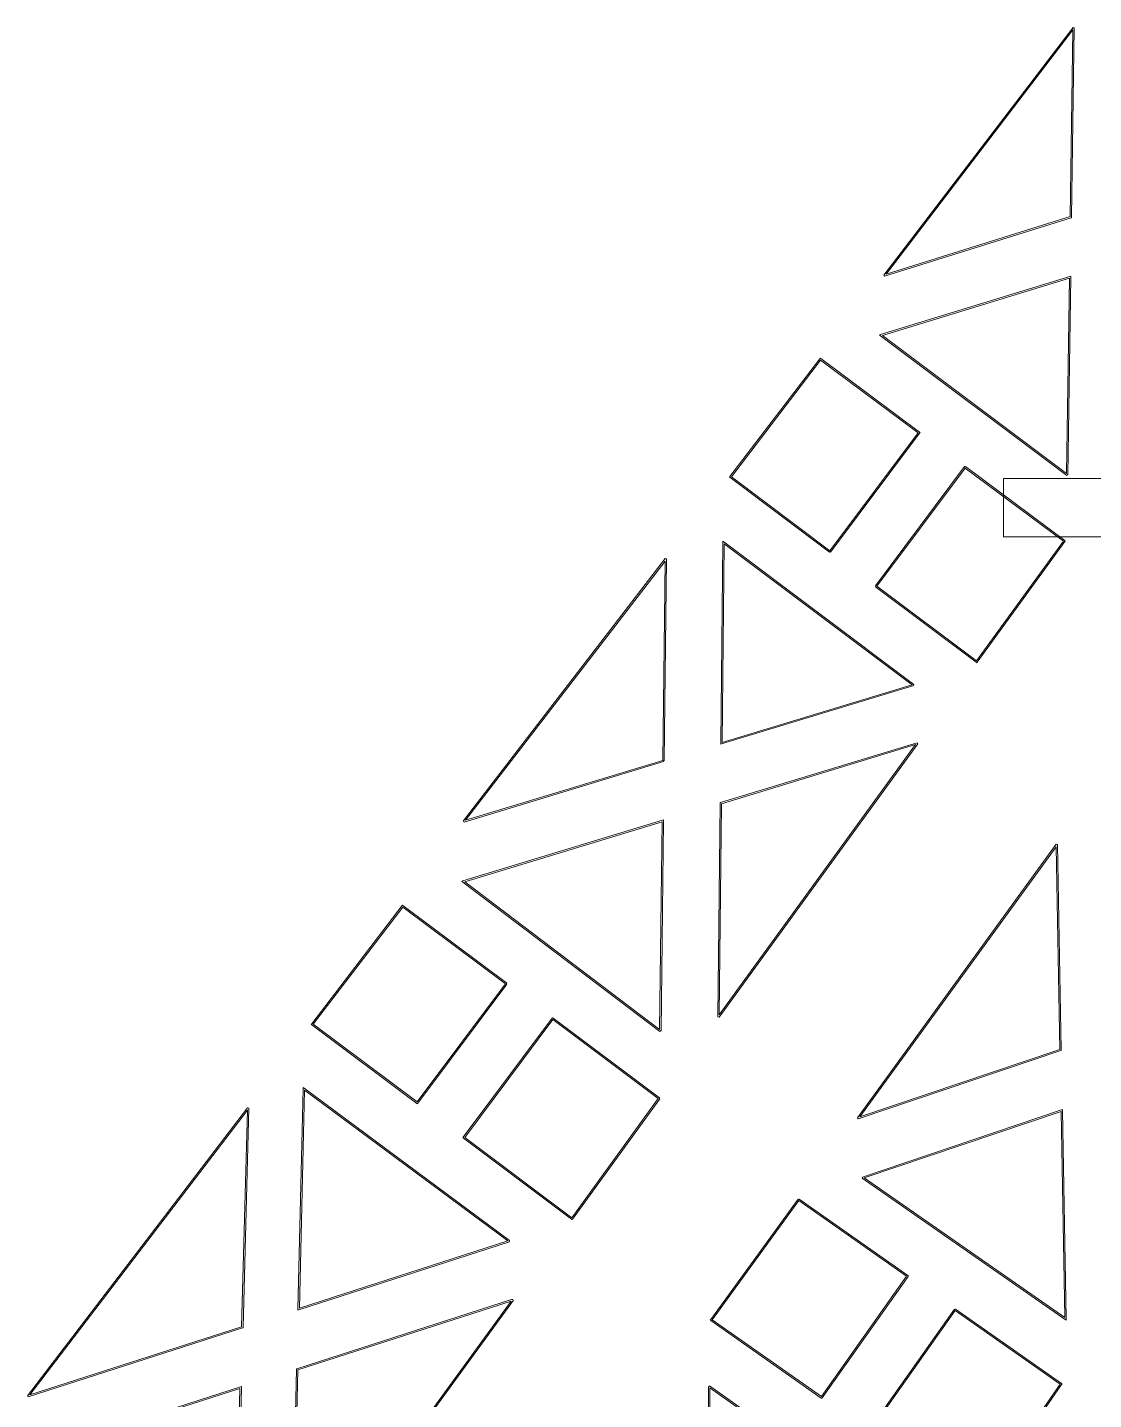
# Model space of a CAD drawing. Header units: inches. Extents: x -28.6 to 20.8, y -14.2 to 28.3.
# Drawn here: x -14.267 to -11.945, y 12.995 to 15.986 of the extents above; entities that cross this region are included whole.
import ezdxf

# ---------------------------------------------------------------- set-up
doc = ezdxf.new("R2010")
doc.units = ezdxf.units.IN
doc.header["$MEASUREMENT"] = 0
doc.layers.add('Layer 1', color=7, linetype='Continuous')

msp = doc.modelspace()

# ---------------------------------------------------------------- linework, layer by layer
at = {"layer": 'Layer 1', "color": 1, "lineweight": 9}
msp.add_lwpolyline([(-12.1404, 14.8758), (-5.5784, 14.8758), (-5.5784, 15.0028), (-12.1404, 15.0028), (-12.1404, 14.8758)], close=True, dxfattribs=at)
at = {"layer": 'Layer 1', "lineweight": 9}
for points, knots in [([(-12.4014, 15.4465), (-12.4014, 15.4465), (-11.9893, 15.9862), (-11.9893, 15.9862), (-11.9893, 15.9862), (-11.9893, 15.9862), (-11.9881, 15.9853), (-11.9881, 15.9853), (-11.9881, 15.9853), (-11.9881, 15.9853), (-11.9866, 15.9853), (-11.9866, 15.9853), (-11.9866, 15.9853), (-11.9866, 15.9853), (-11.9924, 15.5728), (-11.9924, 15.5728), (-11.9924, 15.5728), (-11.9924, 15.5728), (-11.9924, 15.5717), (-11.9924, 15.5717), (-11.9924, 15.5717), (-11.9924, 15.5717), (-11.9934, 15.5714), (-11.9934, 15.5714), (-11.9934, 15.5714), (-11.9934, 15.5714), (-12.3998, 15.4442), (-12.3998, 15.4442), (-12.3998, 15.4442), (-12.3998, 15.4442), (-12.4014, 15.4465), (-12.4014, 15.4465)], [0, 0, 0, 0, 0.125, 0.125, 0.125, 0.125, 0.25, 0.25, 0.25, 0.25, 0.375, 0.375, 0.375, 0.375, 0.5, 0.5, 0.5, 0.5, 0.625, 0.625, 0.625, 0.625, 0.75, 0.75, 0.75, 0.75, 0.875, 0.875, 0.875, 0.875, 1, 1, 1, 1]), ([(-11.9897, 15.9808), (-11.9897, 15.9808), (-12.3962, 15.4484), (-12.3962, 15.4484), (-12.3962, 15.4484), (-12.3962, 15.4484), (-11.9954, 15.5739), (-11.9954, 15.5739), (-11.9954, 15.5739), (-11.9954, 15.5739), (-11.9897, 15.9808), (-11.9897, 15.9808)], [0, 0, 0, 0, 0.333333, 0.333333, 0.333333, 0.333333, 0.666667, 0.666667, 0.666667, 0.666667, 1, 1, 1, 1]), ([(-11.9942, 15.4418), (-11.9942, 15.4418), (-12.0003, 15.0108), (-12.0003, 15.0108), (-12.0003, 15.0108), (-12.0003, 15.0108), (-12.0018, 15.0108), (-12.0018, 15.0108), (-12.0018, 15.0108), (-12.0018, 15.0108), (-12.0027, 15.0096), (-12.0027, 15.0096), (-12.0027, 15.0096), (-12.0027, 15.0096), (-12.4088, 15.3143), (-12.4088, 15.3143), (-12.4088, 15.3143), (-12.4088, 15.3143), (-12.4111, 15.316), (-12.4111, 15.316), (-12.4111, 15.316), (-12.4111, 15.316), (-12.4083, 15.3169), (-12.4083, 15.3169), (-12.4083, 15.3169), (-12.4083, 15.3169), (-11.9962, 15.4433), (-11.9962, 15.4433), (-11.9962, 15.4433), (-11.9962, 15.4433), (-11.9942, 15.4439), (-11.9942, 15.4439), (-11.9942, 15.4439), (-11.9942, 15.4439), (-11.9942, 15.4418), (-11.9942, 15.4418)], [0, 0, 0, 0, 0.111111, 0.111111, 0.111111, 0.111111, 0.222222, 0.222222, 0.222222, 0.222222, 0.333333, 0.333333, 0.333333, 0.333333, 0.444444, 0.444444, 0.444444, 0.444444, 0.555556, 0.555556, 0.555556, 0.555556, 0.666667, 0.666667, 0.666667, 0.666667, 0.777778, 0.777778, 0.777778, 0.777778, 0.888889, 0.888889, 0.888889, 0.888889, 1, 1, 1, 1]), ([(-12.0032, 15.0138), (-12.0032, 15.0138), (-11.9973, 15.4398), (-11.9973, 15.4398), (-11.9973, 15.4398), (-11.9973, 15.4398), (-12.4046, 15.3149), (-12.4046, 15.3149), (-12.4046, 15.3149), (-12.4046, 15.3149), (-12.0032, 15.0138), (-12.0032, 15.0138)], [0, 0, 0, 0, 0.333333, 0.333333, 0.333333, 0.333333, 0.666667, 0.666667, 0.666667, 0.666667, 1, 1, 1, 1]), ([(-12.5195, 14.8424), (-12.5195, 14.8424), (-12.7364, 15.0053), (-12.7364, 15.0053), (-12.7364, 15.0053), (-12.7364, 15.0053), (-12.7376, 15.0063), (-12.7376, 15.0063), (-12.7376, 15.0063), (-12.7376, 15.0063), (-12.7367, 15.0075), (-12.7367, 15.0075), (-12.7367, 15.0075), (-12.7367, 15.0075), (-12.5406, 15.2642), (-12.5406, 15.2642), (-12.5406, 15.2642), (-12.5406, 15.2642), (-12.5397, 15.2654), (-12.5397, 15.2654), (-12.5397, 15.2654), (-12.5397, 15.2654), (-12.5385, 15.2645), (-12.5385, 15.2645), (-12.5385, 15.2645), (-12.5385, 15.2645), (-12.3237, 15.104), (-12.3237, 15.104), (-12.3237, 15.104), (-12.3237, 15.104), (-12.3225, 15.1031), (-12.3225, 15.1031), (-12.3225, 15.1031), (-12.3225, 15.1031), (-12.3234, 15.1019), (-12.3234, 15.1019), (-12.3234, 15.1019), (-12.3234, 15.1019), (-12.5174, 14.8427), (-12.5174, 14.8427), (-12.5174, 14.8427), (-12.5174, 14.8427), (-12.5186, 14.8436), (-12.5186, 14.8436), (-12.5186, 14.8436), (-12.5186, 14.8436), (-12.5195, 14.8424), (-12.5195, 14.8424)], [0, 0, 0, 0, 0.083333, 0.083333, 0.083333, 0.083333, 0.166667, 0.166667, 0.166667, 0.166667, 0.25, 0.25, 0.25, 0.25, 0.333333, 0.333333, 0.333333, 0.333333, 0.416667, 0.416667, 0.416667, 0.416667, 0.5, 0.5, 0.5, 0.5, 0.583333, 0.583333, 0.583333, 0.583333, 0.666667, 0.666667, 0.666667, 0.666667, 0.75, 0.75, 0.75, 0.75, 0.833333, 0.833333, 0.833333, 0.833333, 0.916667, 0.916667, 0.916667, 0.916667, 1, 1, 1, 1]), ([(-12.7334, 15.0068), (-12.7334, 15.0068), (-12.5189, 14.8457), (-12.5189, 14.8457), (-12.5189, 14.8457), (-12.5189, 14.8457), (-12.3267, 15.1025), (-12.3267, 15.1025), (-12.3267, 15.1025), (-12.3267, 15.1025), (-12.5392, 15.2612), (-12.5392, 15.2612), (-12.5392, 15.2612), (-12.5392, 15.2612), (-12.7334, 15.0068), (-12.7334, 15.0068)], [0, 0, 0, 0, 0.25, 0.25, 0.25, 0.25, 0.5, 0.5, 0.5, 0.5, 0.75, 0.75, 0.75, 0.75, 1, 1, 1, 1]), ([(-12.4184, 14.7684), (-12.4184, 14.7684), (-12.4196, 14.7693), (-12.4196, 14.7693), (-12.4196, 14.7693), (-12.4196, 14.7693), (-12.2257, 15.0289), (-12.2257, 15.0289), (-12.2257, 15.0289), (-12.2257, 15.0289), (-12.2245, 15.028), (-12.2245, 15.028), (-12.2245, 15.028), (-12.2245, 15.028), (-12.2236, 15.0292), (-12.2236, 15.0292), (-12.2236, 15.0292), (-12.2236, 15.0292), (-12.0072, 14.8676), (-12.0072, 14.8676), (-12.0072, 14.8676), (-12.0072, 14.8676), (-12.0061, 14.8667), (-12.0061, 14.8667), (-12.0061, 14.8667), (-12.0061, 14.8667), (-12.0069, 14.8655), (-12.0069, 14.8655), (-12.0069, 14.8655), (-12.0069, 14.8655), (-12.1978, 14.6027), (-12.1978, 14.6027), (-12.1978, 14.6027), (-12.1978, 14.6027), (-12.1987, 14.6015), (-12.1987, 14.6015), (-12.1987, 14.6015), (-12.1987, 14.6015), (-12.1999, 14.6024), (-12.1999, 14.6024), (-12.1999, 14.6024), (-12.1999, 14.6024), (-12.4193, 14.7672), (-12.4193, 14.7672), (-12.4193, 14.7672), (-12.4193, 14.7672), (-12.4184, 14.7684), (-12.4184, 14.7684)], [0, 0, 0, 0, 0.083333, 0.083333, 0.083333, 0.083333, 0.166667, 0.166667, 0.166667, 0.166667, 0.25, 0.25, 0.25, 0.25, 0.333333, 0.333333, 0.333333, 0.333333, 0.416667, 0.416667, 0.416667, 0.416667, 0.5, 0.5, 0.5, 0.5, 0.583333, 0.583333, 0.583333, 0.583333, 0.666667, 0.666667, 0.666667, 0.666667, 0.75, 0.75, 0.75, 0.75, 0.833333, 0.833333, 0.833333, 0.833333, 0.916667, 0.916667, 0.916667, 0.916667, 1, 1, 1, 1]), ([(-12.2242, 15.0259), (-12.2242, 15.0259), (-12.4163, 14.7687), (-12.4163, 14.7687), (-12.4163, 14.7687), (-12.4163, 14.7687), (-12.1994, 14.6057), (-12.1994, 14.6057), (-12.1994, 14.6057), (-12.1994, 14.6057), (-12.0102, 14.8661), (-12.0102, 14.8661), (-12.0102, 14.8661), (-12.0102, 14.8661), (-12.2242, 15.0259), (-12.2242, 15.0259)], [0, 0, 0, 0, 0.25, 0.25, 0.25, 0.25, 0.5, 0.5, 0.5, 0.5, 0.75, 0.75, 0.75, 0.75, 1, 1, 1, 1]), ([(-12.7496, 14.8649), (-12.7496, 14.8649), (-12.3357, 14.5542), (-12.3357, 14.5542), (-12.3357, 14.5542), (-12.3357, 14.5542), (-12.3366, 14.553), (-12.3366, 14.553), (-12.3366, 14.553), (-12.3366, 14.553), (-12.3361, 14.5515), (-12.3361, 14.5515), (-12.3361, 14.5515), (-12.3361, 14.5515), (-12.7547, 14.4244), (-12.7547, 14.4244), (-12.7547, 14.4244), (-12.7547, 14.4244), (-12.7567, 14.4238), (-12.7567, 14.4238), (-12.7567, 14.4238), (-12.7567, 14.4238), (-12.7567, 14.4259), (-12.7567, 14.4259), (-12.7567, 14.4259), (-12.7567, 14.4259), (-12.752, 14.8637), (-12.752, 14.8637), (-12.752, 14.8637), (-12.752, 14.8637), (-12.752, 14.8666), (-12.752, 14.8666), (-12.752, 14.8666), (-12.752, 14.8666), (-12.7496, 14.8649), (-12.7496, 14.8649)], [0, 0, 0, 0, 0.111111, 0.111111, 0.111111, 0.111111, 0.222222, 0.222222, 0.222222, 0.222222, 0.333333, 0.333333, 0.333333, 0.333333, 0.444444, 0.444444, 0.444444, 0.444444, 0.555556, 0.555556, 0.555556, 0.555556, 0.666667, 0.666667, 0.666667, 0.666667, 0.777778, 0.777778, 0.777778, 0.777778, 0.888889, 0.888889, 0.888889, 0.888889, 1, 1, 1, 1]), ([(-12.3398, 14.5535), (-12.3398, 14.5535), (-12.7491, 14.8607), (-12.7491, 14.8607), (-12.7491, 14.8607), (-12.7491, 14.8607), (-12.7536, 14.4279), (-12.7536, 14.4279), (-12.7536, 14.4279), (-12.7536, 14.4279), (-12.3398, 14.5535), (-12.3398, 14.5535)], [0, 0, 0, 0, 0.333333, 0.333333, 0.333333, 0.333333, 0.666667, 0.666667, 0.666667, 0.666667, 1, 1, 1, 1]), ([(-13.3163, 14.2555), (-13.3163, 14.2555), (-13.3175, 14.2564), (-13.3175, 14.2564), (-13.3175, 14.2564), (-13.3175, 14.2564), (-12.8776, 14.8286), (-12.8776, 14.8286), (-12.8776, 14.8286), (-12.8776, 14.8286), (-12.8764, 14.8277), (-12.8764, 14.8277), (-12.8764, 14.8277), (-12.8764, 14.8277), (-12.8749, 14.8277), (-12.8749, 14.8277), (-12.8749, 14.8277), (-12.8749, 14.8277), (-12.88, 14.3875), (-12.88, 14.3875), (-12.88, 14.3875), (-12.88, 14.3875), (-12.8815, 14.3875), (-12.8815, 14.3875), (-12.8815, 14.3875), (-12.8815, 14.3875), (-12.881, 14.3861), (-12.881, 14.3861), (-12.881, 14.3861), (-12.881, 14.3861), (-13.3159, 14.2541), (-13.3159, 14.2541), (-13.3159, 14.2541), (-13.3159, 14.2541), (-13.3163, 14.2555), (-13.3163, 14.2555)], [0, 0, 0, 0, 0.111111, 0.111111, 0.111111, 0.111111, 0.222222, 0.222222, 0.222222, 0.222222, 0.333333, 0.333333, 0.333333, 0.333333, 0.444444, 0.444444, 0.444444, 0.444444, 0.555556, 0.555556, 0.555556, 0.555556, 0.666667, 0.666667, 0.666667, 0.666667, 0.777778, 0.777778, 0.777778, 0.777778, 0.888889, 0.888889, 0.888889, 0.888889, 1, 1, 1, 1]), ([(-12.878, 14.8232), (-12.878, 14.8232), (-13.3123, 14.2583), (-13.3123, 14.2583), (-13.3123, 14.2583), (-13.3123, 14.2583), (-12.883, 14.3886), (-12.883, 14.3886), (-12.883, 14.3886), (-12.883, 14.3886), (-12.878, 14.8232), (-12.878, 14.8232)], [0, 0, 0, 0, 0.333333, 0.333333, 0.333333, 0.333333, 0.666667, 0.666667, 0.666667, 0.666667, 1, 1, 1, 1]), ([(-12.3271, 14.4248), (-12.3271, 14.4248), (-12.7603, 13.8286), (-12.7603, 13.8286), (-12.7603, 13.8286), (-12.7603, 13.8286), (-12.763, 13.8295), (-12.763, 13.8295), (-12.763, 13.8295), (-12.763, 13.8295), (-12.758, 14.2952), (-12.758, 14.2952), (-12.758, 14.2952), (-12.758, 14.2952), (-12.758, 14.2963), (-12.758, 14.2963), (-12.758, 14.2963), (-12.758, 14.2963), (-12.757, 14.2966), (-12.757, 14.2966), (-12.757, 14.2966), (-12.757, 14.2966), (-12.3288, 14.4271), (-12.3288, 14.4271), (-12.3288, 14.4271), (-12.3288, 14.4271), (-12.3283, 14.4257), (-12.3283, 14.4257), (-12.3283, 14.4257), (-12.3283, 14.4257), (-12.3271, 14.4248), (-12.3271, 14.4248)], [0, 0, 0, 0, 0.125, 0.125, 0.125, 0.125, 0.25, 0.25, 0.25, 0.25, 0.375, 0.375, 0.375, 0.375, 0.5, 0.5, 0.5, 0.5, 0.625, 0.625, 0.625, 0.625, 0.75, 0.75, 0.75, 0.75, 0.875, 0.875, 0.875, 0.875, 1, 1, 1, 1]), ([(-12.7599, 13.8342), (-12.7599, 13.8342), (-12.3322, 14.4229), (-12.3322, 14.4229), (-12.3322, 14.4229), (-12.3322, 14.4229), (-12.7551, 14.2941), (-12.7551, 14.2941), (-12.7551, 14.2941), (-12.7551, 14.2941), (-12.7599, 13.8342), (-12.7599, 13.8342)], [0, 0, 0, 0, 0.333333, 0.333333, 0.333333, 0.333333, 0.666667, 0.666667, 0.666667, 0.666667, 1, 1, 1, 1]), ([(-12.8891, 13.7978), (-12.8891, 13.7978), (-13.3186, 14.1231), (-13.3186, 14.1231), (-13.3186, 14.1231), (-13.3186, 14.1231), (-13.3209, 14.1248), (-13.3209, 14.1248), (-13.3209, 14.1248), (-13.3209, 14.1248), (-13.3181, 14.1257), (-13.3181, 14.1257), (-13.3181, 14.1257), (-13.3181, 14.1257), (-12.8834, 14.2581), (-12.8834, 14.2581), (-12.8834, 14.2581), (-12.8834, 14.2581), (-12.8815, 14.2587), (-12.8815, 14.2587), (-12.8815, 14.2587), (-12.8815, 14.2587), (-12.8815, 14.2567), (-12.8815, 14.2567), (-12.8815, 14.2567), (-12.8815, 14.2567), (-12.8867, 13.799), (-12.8867, 13.799), (-12.8867, 13.799), (-12.8867, 13.799), (-12.8882, 13.799), (-12.8882, 13.799), (-12.8882, 13.799), (-12.8882, 13.799), (-12.8891, 13.7978), (-12.8891, 13.7978)], [0, 0, 0, 0, 0.111111, 0.111111, 0.111111, 0.111111, 0.222222, 0.222222, 0.222222, 0.222222, 0.333333, 0.333333, 0.333333, 0.333333, 0.444444, 0.444444, 0.444444, 0.444444, 0.555556, 0.555556, 0.555556, 0.555556, 0.666667, 0.666667, 0.666667, 0.666667, 0.777778, 0.777778, 0.777778, 0.777778, 0.888889, 0.888889, 0.888889, 0.888889, 1, 1, 1, 1]), ([(-13.3144, 14.1237), (-13.3144, 14.1237), (-12.8897, 13.802), (-12.8897, 13.802), (-12.8897, 13.802), (-12.8897, 13.802), (-12.8845, 14.2547), (-12.8845, 14.2547), (-12.8845, 14.2547), (-12.8845, 14.2547), (-13.3144, 14.1237), (-13.3144, 14.1237)], [0, 0, 0, 0, 0.333333, 0.333333, 0.333333, 0.333333, 0.666667, 0.666667, 0.666667, 0.666667, 1, 1, 1, 1]), ([(-12.459, 13.6097), (-12.459, 13.6097), (-12.0259, 14.2059), (-12.0259, 14.2059), (-12.0259, 14.2059), (-12.0259, 14.2059), (-12.0247, 14.205), (-12.0247, 14.205), (-12.0247, 14.205), (-12.0247, 14.205), (-12.0232, 14.2051), (-12.0232, 14.2051), (-12.0232, 14.2051), (-12.0232, 14.2051), (-12.0149, 13.7575), (-12.0149, 13.7575), (-12.0149, 13.7575), (-12.0149, 13.7575), (-12.0149, 13.7564), (-12.0149, 13.7564), (-12.0149, 13.7564), (-12.0149, 13.7564), (-12.0159, 13.756), (-12.0159, 13.756), (-12.0159, 13.756), (-12.0159, 13.756), (-12.4573, 13.6074), (-12.4573, 13.6074), (-12.4573, 13.6074), (-12.4573, 13.6074), (-12.459, 13.6097), (-12.459, 13.6097)], [0, 0, 0, 0, 0.125, 0.125, 0.125, 0.125, 0.25, 0.25, 0.25, 0.25, 0.375, 0.375, 0.375, 0.375, 0.5, 0.5, 0.5, 0.5, 0.625, 0.625, 0.625, 0.625, 0.75, 0.75, 0.75, 0.75, 0.875, 0.875, 0.875, 0.875, 1, 1, 1, 1]), ([(-12.0261, 14.2005), (-12.0261, 14.2005), (-12.4538, 13.6118), (-12.4538, 13.6118), (-12.4538, 13.6118), (-12.4538, 13.6118), (-12.0179, 13.7585), (-12.0179, 13.7585), (-12.0179, 13.7585), (-12.0179, 13.7585), (-12.0261, 14.2005), (-12.0261, 14.2005)], [0, 0, 0, 0, 0.333333, 0.333333, 0.333333, 0.333333, 0.666667, 0.666667, 0.666667, 0.666667, 1, 1, 1, 1]), ([(-13.4488, 14.0723), (-13.4488, 14.0723), (-13.2228, 13.9028), (-13.2228, 13.9028), (-13.2228, 13.9028), (-13.2228, 13.9028), (-13.2237, 13.9016), (-13.2237, 13.9016), (-13.2237, 13.9016), (-13.2237, 13.9016), (-13.2225, 13.9007), (-13.2225, 13.9007), (-13.2225, 13.9007), (-13.2225, 13.9007), (-13.4166, 13.6413), (-13.4166, 13.6413), (-13.4166, 13.6413), (-13.4166, 13.6413), (-13.4175, 13.6401), (-13.4175, 13.6401), (-13.4175, 13.6401), (-13.4175, 13.6401), (-13.4187, 13.641), (-13.4187, 13.641), (-13.4187, 13.641), (-13.4187, 13.641), (-13.6473, 13.8124), (-13.6473, 13.8124), (-13.6473, 13.8124), (-13.6473, 13.8124), (-13.6485, 13.8133), (-13.6485, 13.8133), (-13.6485, 13.8133), (-13.6485, 13.8133), (-13.6476, 13.8145), (-13.6476, 13.8145), (-13.6476, 13.8145), (-13.6476, 13.8145), (-13.4509, 14.072), (-13.4509, 14.072), (-13.4509, 14.072), (-13.4509, 14.072), (-13.45, 14.0732), (-13.45, 14.0732), (-13.45, 14.0732), (-13.45, 14.0732), (-13.4488, 14.0723), (-13.4488, 14.0723)], [0, 0, 0, 0, 0.083333, 0.083333, 0.083333, 0.083333, 0.166667, 0.166667, 0.166667, 0.166667, 0.25, 0.25, 0.25, 0.25, 0.333333, 0.333333, 0.333333, 0.333333, 0.416667, 0.416667, 0.416667, 0.416667, 0.5, 0.5, 0.5, 0.5, 0.583333, 0.583333, 0.583333, 0.583333, 0.666667, 0.666667, 0.666667, 0.666667, 0.75, 0.75, 0.75, 0.75, 0.833333, 0.833333, 0.833333, 0.833333, 0.916667, 0.916667, 0.916667, 0.916667, 1, 1, 1, 1]), ([(-13.2258, 13.9013), (-13.2258, 13.9013), (-13.4494, 14.069), (-13.4494, 14.069), (-13.4494, 14.069), (-13.4494, 14.069), (-13.6443, 13.8139), (-13.6443, 13.8139), (-13.6443, 13.8139), (-13.6443, 13.8139), (-13.4181, 13.6443), (-13.4181, 13.6443), (-13.4181, 13.6443), (-13.4181, 13.6443), (-13.2258, 13.9013), (-13.2258, 13.9013)], [0, 0, 0, 0, 0.25, 0.25, 0.25, 0.25, 0.5, 0.5, 0.5, 0.5, 0.75, 0.75, 0.75, 0.75, 1, 1, 1, 1]), ([(-13.1216, 13.8268), (-13.1216, 13.8268), (-12.8898, 13.6529), (-12.8898, 13.6529), (-12.8898, 13.6529), (-12.8898, 13.6529), (-12.8907, 13.6517), (-12.8907, 13.6517), (-12.8907, 13.6517), (-12.8907, 13.6517), (-12.8894, 13.6508), (-12.8894, 13.6508), (-12.8894, 13.6508), (-12.8894, 13.6508), (-13.0798, 13.3888), (-13.0798, 13.3888), (-13.0798, 13.3888), (-13.0798, 13.3888), (-13.0807, 13.3876), (-13.0807, 13.3876), (-13.0807, 13.3876), (-13.0807, 13.3876), (-13.0819, 13.3885), (-13.0819, 13.3885), (-13.0819, 13.3885), (-13.0819, 13.3885), (-13.3171, 13.5649), (-13.3171, 13.5649), (-13.3171, 13.5649), (-13.3171, 13.5649), (-13.3183, 13.5658), (-13.3183, 13.5658), (-13.3183, 13.5658), (-13.3183, 13.5658), (-13.3174, 13.567), (-13.3174, 13.567), (-13.3174, 13.567), (-13.3174, 13.567), (-13.1236, 13.8265), (-13.1236, 13.8265), (-13.1236, 13.8265), (-13.1236, 13.8265), (-13.1228, 13.8277), (-13.1228, 13.8277), (-13.1228, 13.8277), (-13.1228, 13.8277), (-13.1216, 13.8268), (-13.1216, 13.8268)], [0, 0, 0, 0, 0.083333, 0.083333, 0.083333, 0.083333, 0.166667, 0.166667, 0.166667, 0.166667, 0.25, 0.25, 0.25, 0.25, 0.333333, 0.333333, 0.333333, 0.333333, 0.416667, 0.416667, 0.416667, 0.416667, 0.5, 0.5, 0.5, 0.5, 0.583333, 0.583333, 0.583333, 0.583333, 0.666667, 0.666667, 0.666667, 0.666667, 0.75, 0.75, 0.75, 0.75, 0.833333, 0.833333, 0.833333, 0.833333, 0.916667, 0.916667, 0.916667, 0.916667, 1, 1, 1, 1]), ([(-12.8927, 13.6514), (-12.8927, 13.6514), (-13.1221, 13.8235), (-13.1221, 13.8235), (-13.1221, 13.8235), (-13.1221, 13.8235), (-13.3141, 13.5664), (-13.3141, 13.5664), (-13.3141, 13.5664), (-13.3141, 13.5664), (-13.0813, 13.3918), (-13.0813, 13.3918), (-13.0813, 13.3918), (-13.0813, 13.3918), (-12.8927, 13.6514), (-12.8927, 13.6514)], [0, 0, 0, 0, 0.25, 0.25, 0.25, 0.25, 0.5, 0.5, 0.5, 0.5, 0.75, 0.75, 0.75, 0.75, 1, 1, 1, 1]), ([(-13.664, 13.6741), (-13.664, 13.6741), (-13.2166, 13.3417), (-13.2166, 13.3417), (-13.2166, 13.3417), (-13.2166, 13.3417), (-13.2175, 13.3405), (-13.2175, 13.3405), (-13.2175, 13.3405), (-13.2175, 13.3405), (-13.217, 13.3391), (-13.217, 13.3391), (-13.217, 13.3391), (-13.217, 13.3391), (-13.6757, 13.1912), (-13.6757, 13.1912), (-13.6757, 13.1912), (-13.6757, 13.1912), (-13.6777, 13.1906), (-13.6777, 13.1906), (-13.6777, 13.1906), (-13.6777, 13.1906), (-13.6776, 13.1927), (-13.6776, 13.1927), (-13.6776, 13.1927), (-13.6776, 13.1927), (-13.6664, 13.6729), (-13.6664, 13.6729), (-13.6664, 13.6729), (-13.6664, 13.6729), (-13.6664, 13.6758), (-13.6664, 13.6758), (-13.6664, 13.6758), (-13.6664, 13.6758), (-13.664, 13.6741), (-13.664, 13.6741)], [0, 0, 0, 0, 0.111111, 0.111111, 0.111111, 0.111111, 0.222222, 0.222222, 0.222222, 0.222222, 0.333333, 0.333333, 0.333333, 0.333333, 0.444444, 0.444444, 0.444444, 0.444444, 0.555556, 0.555556, 0.555556, 0.555556, 0.666667, 0.666667, 0.666667, 0.666667, 0.777778, 0.777778, 0.777778, 0.777778, 0.888889, 0.888889, 0.888889, 0.888889, 1, 1, 1, 1]), ([(-13.2207, 13.3411), (-13.2207, 13.3411), (-13.6635, 13.67), (-13.6635, 13.67), (-13.6635, 13.67), (-13.6635, 13.67), (-13.6746, 13.1947), (-13.6746, 13.1947), (-13.6746, 13.1947), (-13.6746, 13.1947), (-13.2207, 13.3411), (-13.2207, 13.3411)], [0, 0, 0, 0, 0.333333, 0.333333, 0.333333, 0.333333, 0.666667, 0.666667, 0.666667, 0.666667, 1, 1, 1, 1]), ([(-14.2668, 13.0035), (-14.2668, 13.0035), (-13.7872, 13.6316), (-13.7872, 13.6316), (-13.7872, 13.6316), (-13.7872, 13.6316), (-13.7845, 13.6307), (-13.7845, 13.6307), (-13.7845, 13.6307), (-13.7845, 13.6307), (-13.7973, 13.1531), (-13.7973, 13.1531), (-13.7973, 13.1531), (-13.7973, 13.1531), (-13.7973, 13.152), (-13.7973, 13.152), (-13.7973, 13.152), (-13.7973, 13.152), (-13.7983, 13.1517), (-13.7983, 13.1517), (-13.7983, 13.1517), (-13.7983, 13.1517), (-14.2652, 13.0011), (-14.2652, 13.0011), (-14.2652, 13.0011), (-14.2652, 13.0011), (-14.2656, 13.0026), (-14.2656, 13.0026), (-14.2656, 13.0026), (-14.2656, 13.0026), (-14.2668, 13.0035), (-14.2668, 13.0035)], [0, 0, 0, 0, 0.125, 0.125, 0.125, 0.125, 0.25, 0.25, 0.25, 0.25, 0.375, 0.375, 0.375, 0.375, 0.5, 0.5, 0.5, 0.5, 0.625, 0.625, 0.625, 0.625, 0.75, 0.75, 0.75, 0.75, 0.875, 0.875, 0.875, 0.875, 1, 1, 1, 1]), ([(-13.7876, 13.6261), (-13.7876, 13.6261), (-14.2616, 13.0055), (-14.2616, 13.0055), (-14.2616, 13.0055), (-14.2616, 13.0055), (-13.8003, 13.1542), (-13.8003, 13.1542), (-13.8003, 13.1542), (-13.8003, 13.1542), (-13.7876, 13.6261), (-13.7876, 13.6261)], [0, 0, 0, 0, 0.333333, 0.333333, 0.333333, 0.333333, 0.666667, 0.666667, 0.666667, 0.666667, 1, 1, 1, 1]), ([(-12.0065, 13.1697), (-12.0065, 13.1697), (-12.4485, 13.4776), (-12.4485, 13.4776), (-12.4485, 13.4776), (-12.4485, 13.4776), (-12.4477, 13.4789), (-12.4477, 13.4789), (-12.4477, 13.4789), (-12.4477, 13.4789), (-12.4481, 13.4803), (-12.4481, 13.4803), (-12.4481, 13.4803), (-12.4481, 13.4803), (-12.0144, 13.6267), (-12.0144, 13.6267), (-12.0144, 13.6267), (-12.0144, 13.6267), (-12.0125, 13.6274), (-12.0125, 13.6274), (-12.0125, 13.6274), (-12.0125, 13.6274), (-12.0125, 13.6253), (-12.0125, 13.6253), (-12.0125, 13.6253), (-12.0125, 13.6253), (-12.0041, 13.171), (-12.0041, 13.171), (-12.0041, 13.171), (-12.0041, 13.171), (-12.0041, 13.1681), (-12.0041, 13.1681), (-12.0041, 13.1681), (-12.0041, 13.1681), (-12.0065, 13.1697), (-12.0065, 13.1697)], [0, 0, 0, 0, 0.111111, 0.111111, 0.111111, 0.111111, 0.222222, 0.222222, 0.222222, 0.222222, 0.333333, 0.333333, 0.333333, 0.333333, 0.444444, 0.444444, 0.444444, 0.444444, 0.555556, 0.555556, 0.555556, 0.555556, 0.666667, 0.666667, 0.666667, 0.666667, 0.777778, 0.777778, 0.777778, 0.777778, 0.888889, 0.888889, 0.888889, 0.888889, 1, 1, 1, 1]), ([(-12.4444, 13.4784), (-12.4444, 13.4784), (-12.0071, 13.1739), (-12.0071, 13.1739), (-12.0071, 13.1739), (-12.0071, 13.1739), (-12.0154, 13.6232), (-12.0154, 13.6232), (-12.0154, 13.6232), (-12.0154, 13.6232), (-12.4444, 13.4784), (-12.4444, 13.4784)], [0, 0, 0, 0, 0.333333, 0.333333, 0.333333, 0.333333, 0.666667, 0.666667, 0.666667, 0.666667, 1, 1, 1, 1]), ([(-12.5861, 13.4323), (-12.5861, 13.4323), (-12.3491, 13.2656), (-12.3491, 13.2656), (-12.3491, 13.2656), (-12.3491, 13.2656), (-12.3479, 13.2647), (-12.3479, 13.2647), (-12.3479, 13.2647), (-12.3479, 13.2647), (-12.3487, 13.2635), (-12.3487, 13.2635), (-12.3487, 13.2635), (-12.3487, 13.2635), (-12.5357, 12.999), (-12.5357, 12.999), (-12.5357, 12.999), (-12.5357, 12.999), (-12.5365, 12.9978), (-12.5365, 12.9978), (-12.5365, 12.9978), (-12.5365, 12.9978), (-12.5378, 12.9986), (-12.5378, 12.9986), (-12.5378, 12.9986), (-12.5378, 12.9986), (-12.7782, 13.1679), (-12.7782, 13.1679), (-12.7782, 13.1679), (-12.7782, 13.1679), (-12.7794, 13.1687), (-12.7794, 13.1687), (-12.7794, 13.1687), (-12.7794, 13.1687), (-12.7785, 13.17), (-12.7785, 13.17), (-12.7785, 13.17), (-12.7785, 13.17), (-12.5882, 13.4319), (-12.5882, 13.4319), (-12.5882, 13.4319), (-12.5882, 13.4319), (-12.587, 13.4311), (-12.587, 13.4311), (-12.587, 13.4311), (-12.587, 13.4311), (-12.5861, 13.4323), (-12.5861, 13.4323)], [0, 0, 0, 0, 0.083333, 0.083333, 0.083333, 0.083333, 0.166667, 0.166667, 0.166667, 0.166667, 0.25, 0.25, 0.25, 0.25, 0.333333, 0.333333, 0.333333, 0.333333, 0.416667, 0.416667, 0.416667, 0.416667, 0.5, 0.5, 0.5, 0.5, 0.583333, 0.583333, 0.583333, 0.583333, 0.666667, 0.666667, 0.666667, 0.666667, 0.75, 0.75, 0.75, 0.75, 0.833333, 0.833333, 0.833333, 0.833333, 0.916667, 0.916667, 0.916667, 0.916667, 1, 1, 1, 1]), ([(-12.3521, 13.264), (-12.3521, 13.264), (-12.5866, 13.429), (-12.5866, 13.429), (-12.5866, 13.429), (-12.5866, 13.429), (-12.7752, 13.1694), (-12.7752, 13.1694), (-12.7752, 13.1694), (-12.7752, 13.1694), (-12.5373, 13.0019), (-12.5373, 13.0019), (-12.5373, 13.0019), (-12.5373, 13.0019), (-12.3521, 13.264), (-12.3521, 13.264)], [0, 0, 0, 0, 0.25, 0.25, 0.25, 0.25, 0.5, 0.5, 0.5, 0.5, 0.75, 0.75, 0.75, 0.75, 1, 1, 1, 1]), ([(-13.2084, 13.2118), (-13.2084, 13.2118), (-13.6899, 12.549), (-13.6899, 12.549), (-13.6899, 12.549), (-13.6899, 12.549), (-13.6926, 12.5499), (-13.6926, 12.5499), (-13.6926, 12.5499), (-13.6926, 12.5499), (-13.6807, 13.0612), (-13.6807, 13.0612), (-13.6807, 13.0612), (-13.6807, 13.0612), (-13.6807, 13.0623), (-13.6807, 13.0623), (-13.6807, 13.0623), (-13.6807, 13.0623), (-13.6797, 13.0626), (-13.6797, 13.0626), (-13.6797, 13.0626), (-13.6797, 13.0626), (-13.2101, 13.2141), (-13.2101, 13.2141), (-13.2101, 13.2141), (-13.2101, 13.2141), (-13.2096, 13.2127), (-13.2096, 13.2127), (-13.2096, 13.2127), (-13.2096, 13.2127), (-13.2084, 13.2118), (-13.2084, 13.2118)], [0, 0, 0, 0, 0.125, 0.125, 0.125, 0.125, 0.25, 0.25, 0.25, 0.25, 0.375, 0.375, 0.375, 0.375, 0.5, 0.5, 0.5, 0.5, 0.625, 0.625, 0.625, 0.625, 0.75, 0.75, 0.75, 0.75, 0.875, 0.875, 0.875, 0.875, 1, 1, 1, 1]), ([(-13.6895, 12.5547), (-13.6895, 12.5547), (-13.2135, 13.2099), (-13.2135, 13.2099), (-13.2135, 13.2099), (-13.2135, 13.2099), (-13.6777, 13.0601), (-13.6777, 13.0601), (-13.6777, 13.0601), (-13.6777, 13.0601), (-13.6895, 12.5547), (-13.6895, 12.5547)], [0, 0, 0, 0, 0.333333, 0.333333, 0.333333, 0.333333, 0.666667, 0.666667, 0.666667, 0.666667, 1, 1, 1, 1]), ([(-12.2456, 13.1927), (-12.2456, 13.1927), (-12.0145, 13.0302), (-12.0145, 13.0302), (-12.0145, 13.0302), (-12.0145, 13.0302), (-12.0132, 13.0293), (-12.0132, 13.0293), (-12.0132, 13.0293), (-12.0132, 13.0293), (-12.0141, 13.0281), (-12.0141, 13.0281), (-12.0141, 13.0281), (-12.0141, 13.0281), (-12.1982, 12.7615), (-12.1982, 12.7615), (-12.1982, 12.7615), (-12.1982, 12.7615), (-12.1991, 12.7603), (-12.1991, 12.7603), (-12.1991, 12.7603), (-12.1991, 12.7603), (-12.2003, 12.7611), (-12.2003, 12.7611), (-12.2003, 12.7611), (-12.2003, 12.7611), (-12.4339, 12.9256), (-12.4339, 12.9256), (-12.4339, 12.9256), (-12.4339, 12.9256), (-12.4352, 12.9264), (-12.4352, 12.9264), (-12.4352, 12.9264), (-12.4352, 12.9264), (-12.4343, 12.9276), (-12.4343, 12.9276), (-12.4343, 12.9276), (-12.4343, 12.9276), (-12.2476, 13.1924), (-12.2476, 13.1924), (-12.2476, 13.1924), (-12.2476, 13.1924), (-12.2464, 13.1915), (-12.2464, 13.1915), (-12.2464, 13.1915), (-12.2464, 13.1915), (-12.2456, 13.1927), (-12.2456, 13.1927)], [0, 0, 0, 0, 0.083333, 0.083333, 0.083333, 0.083333, 0.166667, 0.166667, 0.166667, 0.166667, 0.25, 0.25, 0.25, 0.25, 0.333333, 0.333333, 0.333333, 0.333333, 0.416667, 0.416667, 0.416667, 0.416667, 0.5, 0.5, 0.5, 0.5, 0.583333, 0.583333, 0.583333, 0.583333, 0.666667, 0.666667, 0.666667, 0.666667, 0.75, 0.75, 0.75, 0.75, 0.833333, 0.833333, 0.833333, 0.833333, 0.916667, 0.916667, 0.916667, 0.916667, 1, 1, 1, 1]), ([(-12.0174, 13.0286), (-12.0174, 13.0286), (-12.2461, 13.1894), (-12.2461, 13.1894), (-12.2461, 13.1894), (-12.2461, 13.1894), (-12.431, 12.9271), (-12.431, 12.9271), (-12.431, 12.9271), (-12.431, 12.9271), (-12.1998, 12.7645), (-12.1998, 12.7645), (-12.1998, 12.7645), (-12.1998, 12.7645), (-12.0174, 13.0286), (-12.0174, 13.0286)], [0, 0, 0, 0, 0.25, 0.25, 0.25, 0.25, 0.5, 0.5, 0.5, 0.5, 0.75, 0.75, 0.75, 0.75, 1, 1, 1, 1]), ([(-13.8144, 12.5401), (-13.8144, 12.5401), (-14.2619, 12.8724), (-14.2619, 12.8724), (-14.2619, 12.8724), (-14.2619, 12.8724), (-14.261, 12.8736), (-14.261, 12.8736), (-14.261, 12.8736), (-14.261, 12.8736), (-14.2615, 12.875), (-14.2615, 12.875), (-14.2615, 12.875), (-14.2615, 12.875), (-13.8028, 13.0229), (-13.8028, 13.0229), (-13.8028, 13.0229), (-13.8028, 13.0229), (-13.8008, 13.0236), (-13.8008, 13.0236), (-13.8008, 13.0236), (-13.8008, 13.0236), (-13.8008, 13.0215), (-13.8008, 13.0215), (-13.8008, 13.0215), (-13.8008, 13.0215), (-13.812, 12.5412), (-13.812, 12.5412), (-13.812, 12.5412), (-13.812, 12.5412), (-13.8121, 12.5383), (-13.8121, 12.5383), (-13.8121, 12.5383), (-13.8121, 12.5383), (-13.8144, 12.5401), (-13.8144, 12.5401)], [0, 0, 0, 0, 0.111111, 0.111111, 0.111111, 0.111111, 0.222222, 0.222222, 0.222222, 0.222222, 0.333333, 0.333333, 0.333333, 0.333333, 0.444444, 0.444444, 0.444444, 0.444444, 0.555556, 0.555556, 0.555556, 0.555556, 0.666667, 0.666667, 0.666667, 0.666667, 0.777778, 0.777778, 0.777778, 0.777778, 0.888889, 0.888889, 0.888889, 0.888889, 1, 1, 1, 1]), ([(-14.2578, 12.8731), (-14.2578, 12.8731), (-13.815, 12.5442), (-13.815, 12.5442), (-13.815, 12.5442), (-13.815, 12.5442), (-13.8039, 13.0194), (-13.8039, 13.0194), (-13.8039, 13.0194), (-13.8039, 13.0194), (-14.2578, 12.8731), (-14.2578, 12.8731)], [0, 0, 0, 0, 0.333333, 0.333333, 0.333333, 0.333333, 0.666667, 0.666667, 0.666667, 0.666667, 1, 1, 1, 1]), ([(-12.7811, 13.0253), (-12.7811, 13.0253), (-12.3267, 12.7024), (-12.3267, 12.7024), (-12.3267, 12.7024), (-12.3267, 12.7024), (-12.3243, 12.7008), (-12.3243, 12.7008), (-12.3243, 12.7008), (-12.3243, 12.7008), (-12.3271, 12.6998), (-12.3271, 12.6998), (-12.3271, 12.6998), (-12.3271, 12.6998), (-12.7803, 12.5407), (-12.7803, 12.5407), (-12.7803, 12.5407), (-12.7803, 12.5407), (-12.7823, 12.5401), (-12.7823, 12.5401), (-12.7823, 12.5401), (-12.7823, 12.5401), (-12.7823, 12.5422), (-12.7823, 12.5422), (-12.7823, 12.5422), (-12.7823, 12.5422), (-12.7834, 13.0241), (-12.7834, 13.0241), (-12.7834, 13.0241), (-12.7834, 13.0241), (-12.7819, 13.0241), (-12.7819, 13.0241), (-12.7819, 13.0241), (-12.7819, 13.0241), (-12.7811, 13.0253), (-12.7811, 13.0253)], [0, 0, 0, 0, 0.111111, 0.111111, 0.111111, 0.111111, 0.222222, 0.222222, 0.222222, 0.222222, 0.333333, 0.333333, 0.333333, 0.333333, 0.444444, 0.444444, 0.444444, 0.444444, 0.555556, 0.555556, 0.555556, 0.555556, 0.666667, 0.666667, 0.666667, 0.666667, 0.777778, 0.777778, 0.777778, 0.777778, 0.888889, 0.888889, 0.888889, 0.888889, 1, 1, 1, 1]), ([(-12.3308, 12.7017), (-12.3308, 12.7017), (-12.7804, 13.0212), (-12.7804, 13.0212), (-12.7804, 13.0212), (-12.7804, 13.0212), (-12.7793, 12.5443), (-12.7793, 12.5443), (-12.7793, 12.5443), (-12.7793, 12.5443), (-12.3308, 12.7017), (-12.3308, 12.7017)], [0, 0, 0, 0, 0.333333, 0.333333, 0.333333, 0.333333, 0.666667, 0.666667, 0.666667, 0.666667, 1, 1, 1, 1])]:
    msp.add_open_spline(points, degree=3, knots=knots, dxfattribs=at)
at = {"layer": 'Layer 1', "color": 1, "lineweight": 9}
msp.add_open_spline([(-9.7094, 13.3031), (-9.7094, 13.3031), (-9.7094, 13.1761), (-9.7094, 13.1761), (-9.7094, 13.1761), (-9.7094, 13.1761), (-10.9022, 13.1761), (-10.9022, 13.1761), (-10.9022, 13.1761), (-10.9034, 13.1255), (-10.9046, 13.0741), (-10.9058, 13.0235), (-10.9058, 13.0235), (-10.8595, 13.019), (-10.8384, 12.9961), (-10.8426, 12.955), (-10.8426, 12.955), (-10.8569, 12.864), (-10.888, 12.7697), (-10.936, 12.6722), (-10.936, 12.6722), (-11.1915, 12.0845), (-11.4471, 11.4968), (-11.7027, 10.9091), (-11.7027, 10.9091), (-11.7317, 10.8192), (-11.7902, 10.774), (-11.8782, 10.7735), (-11.8782, 10.7735), (-11.8782, 10.7504), (-11.8782, 10.7272), (-11.8782, 10.704), (-11.8782, 10.704), (-11.9838, 10.6691), (-12.0364, 10.5944), (-12.0359, 10.4799)], degree=3, knots=[0, 0, 0, 0, 0.111111, 0.111111, 0.111111, 0.111111, 0.222222, 0.222222, 0.222222, 0.222222, 0.333333, 0.333333, 0.333333, 0.333333, 0.444444, 0.444444, 0.444444, 0.444444, 0.555556, 0.555556, 0.555556, 0.555556, 0.666667, 0.666667, 0.666667, 0.666667, 0.777778, 0.777778, 0.777778, 0.777778, 0.888889, 0.888889, 0.888889, 0.888889, 1, 1, 1, 1], dxfattribs=at)

doc.saveas('drawing.dxf')
